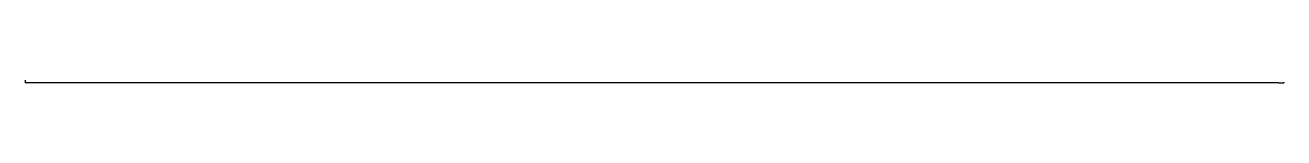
# Model space of a CAD drawing. Extents: x 45 to 202, y 72 to 73.
import ezdxf

# ---------------------------------------------------------------- set-up
doc = ezdxf.new("R2010")
doc.units = 0
doc.layers.get('0').update_dxf_attribs({"linetype": 'CONTINUOUS'})

msp = doc.modelspace()

# ---------------------------------------------------------------- linework, layer by layer
at = {"linetype": 'Continuous'}
for p, q in [((45.28, 72.72), (45.28, 72.42)), ((201.07, 72.42), (45.28, 72.42)), ((201.07, 72.42), (201.75, 72.42))]:
    msp.add_line(p, q, dxfattribs=at)
at = {"color": 7}
msp.add_line((201.75, 72.49), (201.75, 72.42), dxfattribs=at)

doc.saveas('drawing.dxf')
